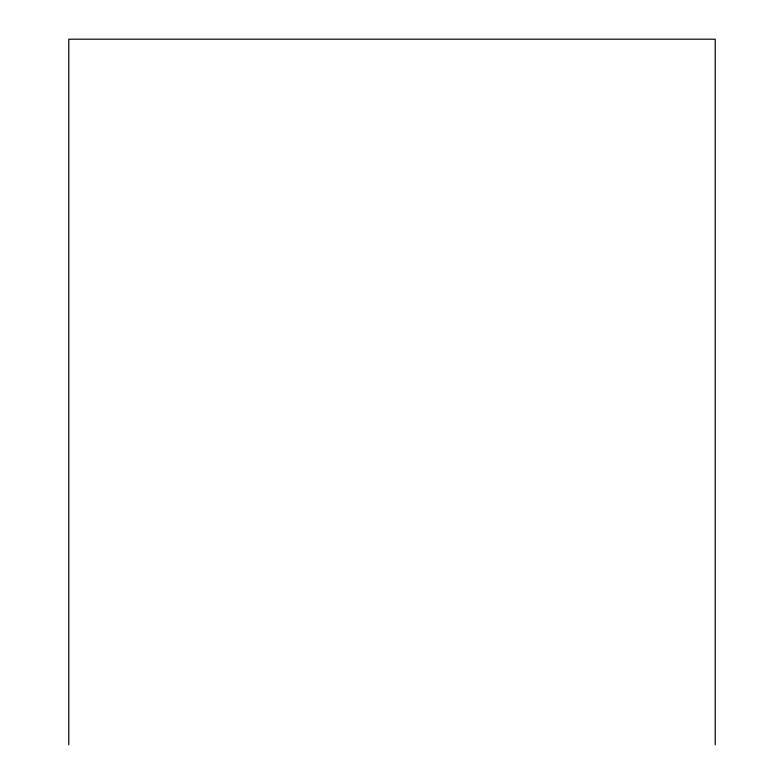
<?xml version="1.0" encoding="UTF-8"?>
<svg xmlns="http://www.w3.org/2000/svg" width="784" height="784" viewBox="0 0 784 784"><rect width="100%" height="100%" fill="white"/><g stroke="black" fill="none" stroke-linecap="round" stroke-linejoin="round"><path stroke-width="1.18" d="M715.214 744.8L715.214 39.2L68.786 39.2L68.786 744.8"/></g></svg>
